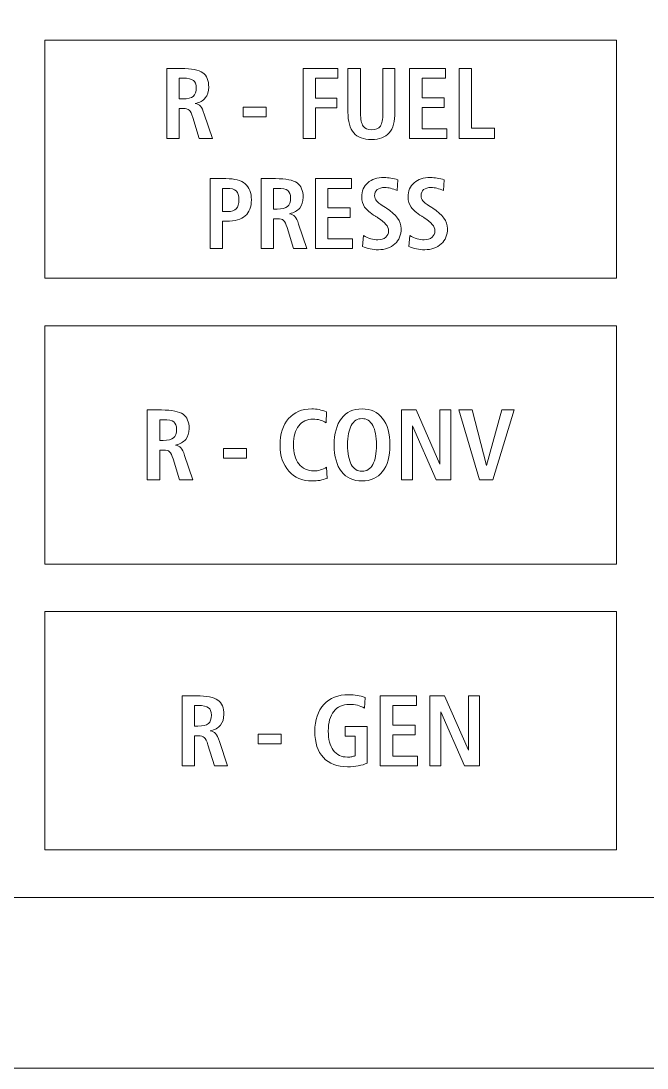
# Model space of a CAD drawing. Header units: millimetres. Extents: x -170 to 781, y -239 to -77.
# Drawn here: x 553.67 to 579.95, y -239.32 to -195.35 of the extents above; entities that cross this region are included whole.
import ezdxf

# ---------------------------------------------------------------- set-up
doc = ezdxf.new("R2010")
doc.units = ezdxf.units.MM
doc.header["$MEASUREMENT"] = 0
for name, color, linetype in [('Cut', 7, 'Continuous'), ('Engrave', 7, 'Continuous'), ('Mask', 7, 'Continuous')]:
    doc.layers.add(name, color=color, linetype=linetype)

msp = doc.modelspace()

# ---------------------------------------------------------------- linework, layer by layer
at = {"layer": 'Cut', "color": 250, "lineweight": 9}
msp.add_open_spline([(625.8935, -133.0419), (625.8935, -133.0419), (625.8935, -185.2646), (625.8935, -185.2646), (625.8935, -185.2646), (625.8935, -185.2654), (625.8935, -185.2661), (625.8935, -185.2669), (625.8935, -185.2669), (625.8935, -185.2669), (625.8935, -189.7544), (625.8935, -189.7544), (625.8935, -189.7544), (625.8935, -189.7544), (625.8935, -204.7521), (625.8935, -204.7521), (625.8935, -204.7521), (625.8935, -204.7529), (625.8935, -204.7536), (625.8935, -204.7544), (625.8935, -204.7544), (625.8935, -204.7544), (625.8935, -211.5419), (625.8935, -211.5419), (625.8935, -211.5419), (625.8935, -211.5419), (625.8935, -218.3294), (625.8935, -218.3294), (625.8935, -218.3294), (625.8933, -218.7274), (625.7349, -219.1091), (625.4532, -219.3904), (625.4532, -219.3904), (625.1716, -219.6717), (624.7916, -219.8296), (624.3935, -219.8294), (624.3935, -219.8294), (624.3935, -219.8294), (621.931, -219.8294), (621.931, -219.8294), (621.931, -219.8294), (619.7874, -219.8294), (617.8067, -220.973), (616.7349, -222.8294), (616.7349, -222.8294), (615.6631, -224.6858), (615.6631, -226.973), (616.7349, -228.8294), (616.7349, -228.8294), (617.8067, -230.6858), (619.7874, -231.8294), (621.931, -231.8294), (621.931, -231.8294), (621.931, -231.8294), (624.3935, -231.8294), (624.3935, -231.8294), (624.3935, -231.8294), (624.7916, -231.8296), (625.1733, -231.988), (625.4546, -232.2697), (625.4546, -232.2697), (625.7359, -232.5513), (625.8938, -232.9313), (625.8935, -233.3294), (625.8935, -233.3294), (625.8935, -233.3294), (625.8935, -237.8169), (625.8935, -237.8169), (625.8935, -237.8169), (625.8933, -238.2149), (625.7349, -238.5966), (625.4532, -238.8779), (625.4532, -238.8779), (625.1716, -239.1592), (624.7916, -239.3171), (624.3935, -239.3169), (624.3935, -239.3169), (624.3935, -239.3169), (482.9435, -239.3169), (482.9435, -239.3169), (482.9435, -239.3169), (482.5455, -239.3166), (482.1638, -239.1582), (481.8825, -238.8766), (481.8825, -238.8766), (481.6012, -238.5949), (481.4433, -238.2149), (481.4435, -237.8169), (481.4435, -237.8169), (481.4435, -237.8169), (481.4435, -233.3294), (481.4435, -233.3294), (481.4435, -233.3294), (481.4438, -232.9313), (481.6022, -232.5496), (481.8838, -232.2683), (481.8838, -232.2683), (482.1655, -231.987), (482.5455, -231.8291), (482.9435, -231.8294), (482.9435, -231.8294), (482.9435, -231.8294), (485.406, -231.8294), (485.406, -231.8294), (485.406, -231.8294), (487.5496, -231.8294), (489.5304, -230.6858), (490.6022, -228.8294), (490.6022, -228.8294), (491.674, -226.973), (491.674, -224.6858), (490.6022, -222.8294), (490.6022, -222.8294), (489.5304, -220.973), (487.5496, -219.8294), (485.406, -219.8294), (485.406, -219.8294), (485.406, -219.8294), (482.9435, -219.8294), (482.9435, -219.8294), (482.9435, -219.8294), (482.5455, -219.8291), (482.1638, -219.6707), (481.8825, -219.3891), (481.8825, -219.3891), (481.6012, -219.1074), (481.4433, -218.7274), (481.4435, -218.3294), (481.4435, -218.3294), (481.4435, -218.3294), (481.4435, -211.5419), (481.4435, -211.5419), (481.4435, -211.5419), (481.4435, -211.5419), (481.4435, -204.7544), (481.4435, -204.7544), (481.4435, -204.7544), (481.4435, -204.7544), (481.4435, -189.7559), (481.4435, -189.7559), (481.4435, -189.7559), (481.4435, -189.7554), (481.4435, -189.7549), (481.4435, -189.7544), (481.4435, -189.7544), (481.4435, -189.7544), (481.4435, -185.2669), (481.4435, -185.2669), (481.4435, -185.2669), (481.4435, -185.2669), (481.4435, -133.0434), (481.4435, -133.0434), (481.4435, -133.0434), (481.4435, -133.0429), (481.4435, -133.0424), (481.4435, -133.0419), (481.4435, -133.0419), (481.4435, -133.0419), (481.4435, -128.5544), (481.4435, -128.5544), (481.4435, -128.5544), (481.4435, -128.5544), (481.4435, -113.5559), (481.4435, -113.5559), (481.4435, -113.5559), (481.4435, -113.5554), (481.4435, -113.5549), (481.4435, -113.5544), (481.4435, -113.5544), (481.4435, -113.5544), (481.4435, -106.7669), (481.4435, -106.7669), (481.4435, -106.7669), (481.4435, -106.7669), (481.4435, -99.9794), (481.4435, -99.9794), (481.4435, -99.9794), (481.4438, -99.5813), (481.6022, -99.1996), (481.8838, -98.9183), (481.8838, -98.9183), (482.1655, -98.637), (482.5455, -98.4791), (482.9435, -98.4794), (482.9435, -98.4794), (482.9435, -98.4794), (485.406, -98.4794), (485.406, -98.4794), (485.406, -98.4794), (487.5496, -98.4794), (489.5304, -97.3358), (490.6022, -95.4794), (490.6022, -95.4794), (491.674, -93.623), (491.674, -91.3358), (490.6022, -89.4794), (490.6022, -89.4794), (489.5304, -87.623), (487.5496, -86.4794), (485.406, -86.4794), (485.406, -86.4794), (485.406, -86.4794), (482.9435, -86.4794), (482.9435, -86.4794), (482.9435, -86.4794), (482.5455, -86.4791), (482.1638, -86.3207), (481.8825, -86.0391), (481.8825, -86.0391), (481.6012, -85.7574), (481.4433, -85.3774), (481.4435, -84.9794), (481.4435, -84.9794), (481.4435, -84.9794), (481.4435, -80.4919), (481.4435, -80.4919), (481.4435, -80.4919), (481.4438, -80.0938), (481.6022, -79.7121), (481.8838, -79.4308), (481.8838, -79.4308), (482.1655, -79.1495), (482.5455, -78.9916), (482.9435, -78.9919), (482.9435, -78.9919), (482.9435, -78.9919), (624.3935, -78.9919), (624.3935, -78.9919), (624.3935, -78.9919), (624.7916, -78.9921), (625.1733, -79.1505), (625.4546, -79.4322), (625.4546, -79.4322), (625.7359, -79.7138), (625.8938, -80.0938), (625.8935, -80.4919), (625.8935, -80.4919), (625.8935, -80.4919), (625.8935, -84.9794), (625.8935, -84.9794), (625.8935, -84.9794), (625.8933, -85.3774), (625.7349, -85.7591), (625.4532, -86.0404), (625.4532, -86.0404), (625.1716, -86.3217), (624.7916, -86.4796), (624.3935, -86.4794), (624.3935, -86.4794), (624.3935, -86.4794), (621.931, -86.4794), (621.931, -86.4794), (621.931, -86.4794), (619.7874, -86.4794), (617.8067, -87.623), (616.7349, -89.4794), (616.7349, -89.4794), (615.6631, -91.3358), (615.6631, -93.623), (616.7349, -95.4794), (616.7349, -95.4794), (617.8067, -97.3358), (619.7874, -98.4794), (621.931, -98.4794), (621.931, -98.4794), (621.931, -98.4794), (624.3935, -98.4794), (624.3935, -98.4794), (624.3935, -98.4794), (624.7916, -98.4796), (625.1733, -98.638), (625.4546, -98.9197), (625.4546, -98.9197), (625.7359, -99.2013), (625.8938, -99.5813), (625.8935, -99.9794), (625.8935, -99.9794), (625.8935, -99.9794), (625.8935, -106.7669), (625.8935, -106.7669), (625.8935, -106.7669), (625.8935, -106.7669), (625.8935, -113.5544), (625.8935, -113.5544), (625.8935, -113.5544), (625.8935, -113.5544), (625.8935, -128.5521), (625.8935, -128.5521), (625.8935, -128.5521), (625.8935, -128.5529), (625.8935, -128.5536), (625.8935, -128.5544), (625.8935, -128.5544), (625.8935, -128.5544), (625.8935, -133.0419), (625.8935, -133.0419)], degree=3, knots=[0, 0, 0, 0, 0.0133333, 0.0133333, 0.0133333, 0.0133333, 0.0266667, 0.0266667, 0.0266667, 0.0266667, 0.04, 0.04, 0.04, 0.04, 0.0533333, 0.0533333, 0.0533333, 0.0533333, 0.0666667, 0.0666667, 0.0666667, 0.0666667, 0.08, 0.08, 0.08, 0.08, 0.0933333, 0.0933333, 0.0933333, 0.0933333, 0.1066667, 0.1066667, 0.1066667, 0.1066667, 0.12, 0.12, 0.12, 0.12, 0.1333333, 0.1333333, 0.1333333, 0.1333333, 0.1466667, 0.1466667, 0.1466667, 0.1466667, 0.16, 0.16, 0.16, 0.16, 0.1733333, 0.1733333, 0.1733333, 0.1733333, 0.1866667, 0.1866667, 0.1866667, 0.1866667, 0.2, 0.2, 0.2, 0.2, 0.2133333, 0.2133333, 0.2133333, 0.2133333, 0.2266667, 0.2266667, 0.2266667, 0.2266667, 0.24, 0.24, 0.24, 0.24, 0.2533333, 0.2533333, 0.2533333, 0.2533333, 0.2666667, 0.2666667, 0.2666667, 0.2666667, 0.28, 0.28, 0.28, 0.28, 0.2933333, 0.2933333, 0.2933333, 0.2933333, 0.3066667, 0.3066667, 0.3066667, 0.3066667, 0.32, 0.32, 0.32, 0.32, 0.3333333, 0.3333333, 0.3333333, 0.3333333, 0.3466667, 0.3466667, 0.3466667, 0.3466667, 0.36, 0.36, 0.36, 0.36, 0.3733333, 0.3733333, 0.3733333, 0.3733333, 0.3866667, 0.3866667, 0.3866667, 0.3866667, 0.4, 0.4, 0.4, 0.4, 0.4133333, 0.4133333, 0.4133333, 0.4133333, 0.4266667, 0.4266667, 0.4266667, 0.4266667, 0.44, 0.44, 0.44, 0.44, 0.4533333, 0.4533333, 0.4533333, 0.4533333, 0.4666667, 0.4666667, 0.4666667, 0.4666667, 0.48, 0.48, 0.48, 0.48, 0.4933333, 0.4933333, 0.4933333, 0.4933333, 0.5066667, 0.5066667, 0.5066667, 0.5066667, 0.52, 0.52, 0.52, 0.52, 0.5333333, 0.5333333, 0.5333333, 0.5333333, 0.5466667, 0.5466667, 0.5466667, 0.5466667, 0.56, 0.56, 0.56, 0.56, 0.5733333, 0.5733333, 0.5733333, 0.5733333, 0.5866667, 0.5866667, 0.5866667, 0.5866667, 0.6, 0.6, 0.6, 0.6, 0.6133333, 0.6133333, 0.6133333, 0.6133333, 0.6266667, 0.6266667, 0.6266667, 0.6266667, 0.64, 0.64, 0.64, 0.64, 0.6533333, 0.6533333, 0.6533333, 0.6533333, 0.6666667, 0.6666667, 0.6666667, 0.6666667, 0.68, 0.68, 0.68, 0.68, 0.6933333, 0.6933333, 0.6933333, 0.6933333, 0.7066667, 0.7066667, 0.7066667, 0.7066667, 0.72, 0.72, 0.72, 0.72, 0.7333333, 0.7333333, 0.7333333, 0.7333333, 0.7466667, 0.7466667, 0.7466667, 0.7466667, 0.76, 0.76, 0.76, 0.76, 0.7733333, 0.7733333, 0.7733333, 0.7733333, 0.7866667, 0.7866667, 0.7866667, 0.7866667, 0.8, 0.8, 0.8, 0.8, 0.8133333, 0.8133333, 0.8133333, 0.8133333, 0.8266667, 0.8266667, 0.8266667, 0.8266667, 0.84, 0.84, 0.84, 0.84, 0.8533333, 0.8533333, 0.8533333, 0.8533333, 0.8666667, 0.8666667, 0.8666667, 0.8666667, 0.88, 0.88, 0.88, 0.88, 0.8933333, 0.8933333, 0.8933333, 0.8933333, 0.9066667, 0.9066667, 0.9066667, 0.9066667, 0.92, 0.92, 0.92, 0.92, 0.9333333, 0.9333333, 0.9333333, 0.9333333, 0.9466667, 0.9466667, 0.9466667, 0.9466667, 0.96, 0.96, 0.96, 0.96, 0.9733333, 0.9733333, 0.9733333, 0.9733333, 1, 1, 1, 1], dxfattribs=at)
at = {"layer": 'Engrave', "color": 2, "lineweight": 9}
msp.add_lwpolyline([(500.6685, -232.1544), (606.6685, -232.1544), (606.6685, -86.1544), (500.6685, -86.1544), (500.6685, -232.1544)], close=True, dxfattribs=at)
at = {"layer": 'Engrave', "color": 240, "lineweight": 9}
for points, knots in [([(559.7928, -197.3498), (559.7928, -197.3498), (560.3939, -197.3498), (560.3939, -197.3498), (560.3939, -197.3498), (560.8278, -197.3498), (561.1291, -197.4098), (561.297, -197.5297), (561.297, -197.5297), (561.4656, -197.6496), (561.5496, -197.8507), (561.5496, -198.1337), (561.5496, -198.1337), (561.5496, -198.3171), (561.5016, -198.4674), (561.4057, -198.5845), (561.4057, -198.5845), (561.3097, -198.7016), (561.1679, -198.7806), (560.9816, -198.8223), (560.9816, -198.8223), (561.074, -198.8385), (561.1474, -198.8759), (561.201, -198.9345), (561.201, -198.9345), (561.2554, -198.993), (561.309, -199.1038), (561.3626, -199.2661), (561.3626, -199.2661), (561.3626, -199.2661), (561.7069, -200.2877), (561.7069, -200.2877), (561.7069, -200.2877), (561.7069, -200.2877), (561.1509, -200.2877), (561.1509, -200.2877), (561.1509, -200.2877), (561.1509, -200.2877), (560.88, -199.4065), (560.88, -199.4065), (560.88, -199.4065), (560.832, -199.2498), (560.7812, -199.1475), (560.7269, -199.101), (560.7269, -199.101), (560.6726, -199.0537), (560.5886, -199.0304), (560.4743, -199.0304), (560.4743, -199.0304), (560.4743, -199.0304), (560.3135, -199.0304), (560.3135, -199.0304), (560.3135, -199.0304), (560.3135, -199.0304), (560.3135, -200.2877), (560.3135, -200.2877), (560.3135, -200.2877), (560.3135, -200.2877), (559.7928, -200.2877), (559.7928, -200.2877), (559.7928, -200.2877), (559.7928, -200.2877), (559.7928, -197.3498), (559.7928, -197.3498)], [0, 0, 0, 0, 0.0588235, 0.0588235, 0.0588235, 0.0588235, 0.1176471, 0.1176471, 0.1176471, 0.1176471, 0.1764706, 0.1764706, 0.1764706, 0.1764706, 0.2352941, 0.2352941, 0.2352941, 0.2352941, 0.2941176, 0.2941176, 0.2941176, 0.2941176, 0.3529412, 0.3529412, 0.3529412, 0.3529412, 0.4117647, 0.4117647, 0.4117647, 0.4117647, 0.4705882, 0.4705882, 0.4705882, 0.4705882, 0.5294118, 0.5294118, 0.5294118, 0.5294118, 0.5882353, 0.5882353, 0.5882353, 0.5882353, 0.6470588, 0.6470588, 0.6470588, 0.6470588, 0.7058824, 0.7058824, 0.7058824, 0.7058824, 0.7647059, 0.7647059, 0.7647059, 0.7647059, 0.8235294, 0.8235294, 0.8235294, 0.8235294, 0.8823529, 0.8823529, 0.8823529, 0.8823529, 1, 1, 1, 1]), ([(565.5078, -197.3498), (565.5078, -197.3498), (566.9633, -197.3498), (566.9633, -197.3498), (566.9633, -197.3498), (566.9633, -197.3498), (566.9633, -197.7562), (566.9633, -197.7562), (566.9633, -197.7562), (566.9633, -197.7562), (566.0369, -197.7562), (566.0369, -197.7562), (566.0369, -197.7562), (566.0369, -197.7562), (566.0369, -198.5986), (566.0369, -198.5986), (566.0369, -198.5986), (566.0369, -198.5986), (566.9259, -198.5986), (566.9259, -198.5986), (566.9259, -198.5986), (566.9259, -198.5986), (566.9259, -199.005), (566.9259, -199.005), (566.9259, -199.005), (566.9259, -199.005), (566.0369, -199.005), (566.0369, -199.005), (566.0369, -199.005), (566.0369, -199.005), (566.0369, -200.2877), (566.0369, -200.2877), (566.0369, -200.2877), (566.0369, -200.2877), (565.5078, -200.2877), (565.5078, -200.2877), (565.5078, -200.2877), (565.5078, -200.2877), (565.5078, -197.3498), (565.5078, -197.3498)], [0, 0, 0, 0, 0.0909091, 0.0909091, 0.0909091, 0.0909091, 0.1818182, 0.1818182, 0.1818182, 0.1818182, 0.2727273, 0.2727273, 0.2727273, 0.2727273, 0.3636364, 0.3636364, 0.3636364, 0.3636364, 0.4545455, 0.4545455, 0.4545455, 0.4545455, 0.5454545, 0.5454545, 0.5454545, 0.5454545, 0.6363636, 0.6363636, 0.6363636, 0.6363636, 0.7272727, 0.7272727, 0.7272727, 0.7272727, 0.8181818, 0.8181818, 0.8181818, 0.8181818, 1, 1, 1, 1]), ([(567.3923, -197.3498), (567.3923, -197.3498), (567.9215, -197.3498), (567.9215, -197.3498), (567.9215, -197.3498), (567.9215, -197.3498), (567.9215, -199.2371), (567.9215, -199.2371), (567.9215, -199.2371), (567.9215, -199.4869), (567.9582, -199.6633), (568.0309, -199.7677), (568.0309, -199.7677), (568.1042, -199.8714), (568.2242, -199.9236), (568.3928, -199.9236), (568.3928, -199.9236), (568.5607, -199.9236), (568.6807, -199.8721), (568.7526, -199.7684), (568.7526, -199.7684), (568.8253, -199.6654), (568.8613, -199.4883), (568.8613, -199.2371), (568.8613, -199.2371), (568.8613, -199.2371), (568.8613, -197.3498), (568.8613, -197.3498), (568.8613, -197.3498), (568.8613, -197.3498), (569.365, -197.3498), (569.365, -197.3498), (569.365, -197.3498), (569.365, -197.3498), (569.365, -199.1772), (569.365, -199.1772), (569.365, -199.1772), (569.365, -199.5716), (569.2846, -199.863), (569.123, -200.0499), (569.123, -200.0499), (568.9622, -200.2369), (568.7145, -200.33), (568.3801, -200.33), (568.3801, -200.33), (568.0436, -200.33), (567.7952, -200.2369), (567.6343, -200.0499), (567.6343, -200.0499), (567.4728, -199.863), (567.3923, -199.5716), (567.3923, -199.1772), (567.3923, -199.1772), (567.3923, -199.1772), (567.3923, -197.3498), (567.3923, -197.3498)], [0, 0, 0, 0, 0.0666667, 0.0666667, 0.0666667, 0.0666667, 0.1333333, 0.1333333, 0.1333333, 0.1333333, 0.2, 0.2, 0.2, 0.2, 0.2666667, 0.2666667, 0.2666667, 0.2666667, 0.3333333, 0.3333333, 0.3333333, 0.3333333, 0.4, 0.4, 0.4, 0.4, 0.4666667, 0.4666667, 0.4666667, 0.4666667, 0.5333333, 0.5333333, 0.5333333, 0.5333333, 0.6, 0.6, 0.6, 0.6, 0.6666667, 0.6666667, 0.6666667, 0.6666667, 0.7333333, 0.7333333, 0.7333333, 0.7333333, 0.8, 0.8, 0.8, 0.8, 0.8666667, 0.8666667, 0.8666667, 0.8666667, 1, 1, 1, 1]), ([(569.9747, -197.3498), (569.9747, -197.3498), (571.4902, -197.3498), (571.4902, -197.3498), (571.4902, -197.3498), (571.4902, -197.3498), (571.4902, -197.7562), (571.4902, -197.7562), (571.4902, -197.7562), (571.4902, -197.7562), (570.5038, -197.7562), (570.5038, -197.7562), (570.5038, -197.7562), (570.5038, -197.7562), (570.5038, -198.5774), (570.5038, -198.5774), (570.5038, -198.5774), (570.5038, -198.5774), (571.4352, -198.5774), (571.4352, -198.5774), (571.4352, -198.5774), (571.4352, -198.5774), (571.4352, -198.9838), (571.4352, -198.9838), (571.4352, -198.9838), (571.4352, -198.9838), (570.5038, -198.9838), (570.5038, -198.9838), (570.5038, -198.9838), (570.5038, -198.9838), (570.5038, -199.8813), (570.5038, -199.8813), (570.5038, -199.8813), (570.5038, -199.8813), (571.5368, -199.8813), (571.5368, -199.8813), (571.5368, -199.8813), (571.5368, -199.8813), (571.5368, -200.2877), (571.5368, -200.2877), (571.5368, -200.2877), (571.5368, -200.2877), (569.9747, -200.2877), (569.9747, -200.2877), (569.9747, -200.2877), (569.9747, -200.2877), (569.9747, -197.3498), (569.9747, -197.3498)], [0, 0, 0, 0, 0.0769231, 0.0769231, 0.0769231, 0.0769231, 0.1538462, 0.1538462, 0.1538462, 0.1538462, 0.2307692, 0.2307692, 0.2307692, 0.2307692, 0.3076923, 0.3076923, 0.3076923, 0.3076923, 0.3846154, 0.3846154, 0.3846154, 0.3846154, 0.4615385, 0.4615385, 0.4615385, 0.4615385, 0.5384615, 0.5384615, 0.5384615, 0.5384615, 0.6153846, 0.6153846, 0.6153846, 0.6153846, 0.6923077, 0.6923077, 0.6923077, 0.6923077, 0.7692308, 0.7692308, 0.7692308, 0.7692308, 0.8461538, 0.8461538, 0.8461538, 0.8461538, 1, 1, 1, 1]), ([(572.054, -197.3498), (572.054, -197.3498), (572.5831, -197.3498), (572.5831, -197.3498), (572.5831, -197.3498), (572.5831, -197.3498), (572.5831, -199.8559), (572.5831, -199.8559), (572.5831, -199.8559), (572.5831, -199.8559), (573.5441, -199.8559), (573.5441, -199.8559), (573.5441, -199.8559), (573.5441, -199.8559), (573.5441, -200.2877), (573.5441, -200.2877), (573.5441, -200.2877), (573.5441, -200.2877), (572.054, -200.2877), (572.054, -200.2877), (572.054, -200.2877), (572.054, -200.2877), (572.054, -197.3498), (572.054, -197.3498)], [0, 0, 0, 0, 0.1428571, 0.1428571, 0.1428571, 0.1428571, 0.2857143, 0.2857143, 0.2857143, 0.2857143, 0.4285714, 0.4285714, 0.4285714, 0.4285714, 0.5714286, 0.5714286, 0.5714286, 0.5714286, 0.7142857, 0.7142857, 0.7142857, 0.7142857, 1, 1, 1, 1]), ([(560.3135, -197.7562), (560.3135, -197.7562), (560.3135, -198.624), (560.3135, -198.624), (560.3135, -198.624), (560.3135, -198.624), (560.4616, -198.624), (560.4616, -198.624), (560.4616, -198.624), (560.6705, -198.624), (560.8165, -198.5887), (560.8998, -198.5189), (560.8998, -198.5189), (560.983, -198.4483), (561.0247, -198.3284), (561.0247, -198.1591), (561.0247, -198.1591), (561.0247, -198.013), (560.9844, -197.9093), (560.904, -197.8479), (560.904, -197.8479), (560.8236, -197.7865), (560.6803, -197.7562), (560.4743, -197.7562), (560.4743, -197.7562), (560.4743, -197.7562), (560.3135, -197.7562), (560.3135, -197.7562)], [0, 0, 0, 0, 0.125, 0.125, 0.125, 0.125, 0.25, 0.25, 0.25, 0.25, 0.375, 0.375, 0.375, 0.375, 0.5, 0.5, 0.5, 0.5, 0.625, 0.625, 0.625, 0.625, 0.75, 0.75, 0.75, 0.75, 1, 1, 1, 1]), ([(562.989, -198.9669), (562.989, -198.9669), (563.9542, -198.9669), (563.9542, -198.9669), (563.9542, -198.9669), (563.9542, -198.9669), (563.9542, -199.3733), (563.9542, -199.3733), (563.9542, -199.3733), (563.9542, -199.3733), (562.989, -199.3733), (562.989, -199.3733), (562.989, -199.3733), (562.989, -199.3733), (562.989, -198.9669), (562.989, -198.9669)], [0, 0, 0, 0, 0.2, 0.2, 0.2, 0.2, 0.4, 0.4, 0.4, 0.4, 0.6, 0.6, 0.6, 0.6, 1, 1, 1, 1]), ([(561.6044, -201.9745), (561.6044, -201.9745), (562.2725, -201.9745), (562.2725, -201.9745), (562.2725, -201.9745), (562.6394, -201.9745), (562.9089, -202.0465), (563.0811, -202.1904), (563.0811, -202.1904), (563.2539, -202.3343), (563.34, -202.5587), (563.34, -202.8635), (563.34, -202.8635), (563.34, -203.1683), (563.2546, -203.3941), (563.0832, -203.5408), (563.0832, -203.5408), (562.9125, -203.6876), (562.6493, -203.7609), (562.293, -203.7609), (562.293, -203.7609), (562.293, -203.7609), (562.1335, -203.7609), (562.1335, -203.7609), (562.1335, -203.7609), (562.1335, -203.7609), (562.1335, -204.9124), (562.1335, -204.9124), (562.1335, -204.9124), (562.1335, -204.9124), (561.6044, -204.9124), (561.6044, -204.9124), (561.6044, -204.9124), (561.6044, -204.9124), (561.6044, -201.9745), (561.6044, -201.9745)], [0, 0, 0, 0, 0.1, 0.1, 0.1, 0.1, 0.2, 0.2, 0.2, 0.2, 0.3, 0.3, 0.3, 0.3, 0.4, 0.4, 0.4, 0.4, 0.5, 0.5, 0.5, 0.5, 0.6, 0.6, 0.6, 0.6, 0.7, 0.7, 0.7, 0.7, 0.8, 0.8, 0.8, 0.8, 1, 1, 1, 1]), ([(563.7542, -201.9745), (563.7542, -201.9745), (564.3553, -201.9745), (564.3553, -201.9745), (564.3553, -201.9745), (564.7892, -201.9745), (565.0905, -202.0345), (565.2584, -202.1544), (565.2584, -202.1544), (565.427, -202.2743), (565.511, -202.4754), (565.511, -202.7584), (565.511, -202.7584), (565.511, -202.9418), (565.463, -203.0921), (565.3671, -203.2092), (565.3671, -203.2092), (565.2711, -203.3263), (565.1293, -203.4053), (564.943, -203.447), (564.943, -203.447), (565.0354, -203.4632), (565.1088, -203.5006), (565.1624, -203.5592), (565.1624, -203.5592), (565.2168, -203.6177), (565.2704, -203.7285), (565.324, -203.8908), (565.324, -203.8908), (565.324, -203.8908), (565.6683, -204.9124), (565.6683, -204.9124), (565.6683, -204.9124), (565.6683, -204.9124), (565.1123, -204.9124), (565.1123, -204.9124), (565.1123, -204.9124), (565.1123, -204.9124), (564.8414, -204.0312), (564.8414, -204.0312), (564.8414, -204.0312), (564.7934, -203.8745), (564.7426, -203.7722), (564.6883, -203.7257), (564.6883, -203.7257), (564.634, -203.6784), (564.55, -203.6551), (564.4357, -203.6551), (564.4357, -203.6551), (564.4357, -203.6551), (564.2749, -203.6551), (564.2749, -203.6551), (564.2749, -203.6551), (564.2749, -203.6551), (564.2749, -204.9124), (564.2749, -204.9124), (564.2749, -204.9124), (564.2749, -204.9124), (563.7542, -204.9124), (563.7542, -204.9124), (563.7542, -204.9124), (563.7542, -204.9124), (563.7542, -201.9745), (563.7542, -201.9745)], [0, 0, 0, 0, 0.0588235, 0.0588235, 0.0588235, 0.0588235, 0.1176471, 0.1176471, 0.1176471, 0.1176471, 0.1764706, 0.1764706, 0.1764706, 0.1764706, 0.2352941, 0.2352941, 0.2352941, 0.2352941, 0.2941176, 0.2941176, 0.2941176, 0.2941176, 0.3529412, 0.3529412, 0.3529412, 0.3529412, 0.4117647, 0.4117647, 0.4117647, 0.4117647, 0.4705882, 0.4705882, 0.4705882, 0.4705882, 0.5294118, 0.5294118, 0.5294118, 0.5294118, 0.5882353, 0.5882353, 0.5882353, 0.5882353, 0.6470588, 0.6470588, 0.6470588, 0.6470588, 0.7058824, 0.7058824, 0.7058824, 0.7058824, 0.7647059, 0.7647059, 0.7647059, 0.7647059, 0.8235294, 0.8235294, 0.8235294, 0.8235294, 0.8823529, 0.8823529, 0.8823529, 0.8823529, 1, 1, 1, 1]), ([(566.024, -201.9745), (566.024, -201.9745), (567.5395, -201.9745), (567.5395, -201.9745), (567.5395, -201.9745), (567.5395, -201.9745), (567.5395, -202.3809), (567.5395, -202.3809), (567.5395, -202.3809), (567.5395, -202.3809), (566.5531, -202.3809), (566.5531, -202.3809), (566.5531, -202.3809), (566.5531, -202.3809), (566.5531, -203.2021), (566.5531, -203.2021), (566.5531, -203.2021), (566.5531, -203.2021), (567.4845, -203.2021), (567.4845, -203.2021), (567.4845, -203.2021), (567.4845, -203.2021), (567.4845, -203.6085), (567.4845, -203.6085), (567.4845, -203.6085), (567.4845, -203.6085), (566.5531, -203.6085), (566.5531, -203.6085), (566.5531, -203.6085), (566.5531, -203.6085), (566.5531, -204.506), (566.5531, -204.506), (566.5531, -204.506), (566.5531, -204.506), (567.5861, -204.506), (567.5861, -204.506), (567.5861, -204.506), (567.5861, -204.506), (567.5861, -204.9124), (567.5861, -204.9124), (567.5861, -204.9124), (567.5861, -204.9124), (566.024, -204.9124), (566.024, -204.9124), (566.024, -204.9124), (566.024, -204.9124), (566.024, -201.9745), (566.024, -201.9745)], [0, 0, 0, 0, 0.0769231, 0.0769231, 0.0769231, 0.0769231, 0.1538462, 0.1538462, 0.1538462, 0.1538462, 0.2307692, 0.2307692, 0.2307692, 0.2307692, 0.3076923, 0.3076923, 0.3076923, 0.3076923, 0.3846154, 0.3846154, 0.3846154, 0.3846154, 0.4615385, 0.4615385, 0.4615385, 0.4615385, 0.5384615, 0.5384615, 0.5384615, 0.5384615, 0.6153846, 0.6153846, 0.6153846, 0.6153846, 0.6923077, 0.6923077, 0.6923077, 0.6923077, 0.7692308, 0.7692308, 0.7692308, 0.7692308, 0.8461538, 0.8461538, 0.8461538, 0.8461538, 1, 1, 1, 1]), ([(569.4826, -202.0211), (569.4826, -202.0211), (569.4579, -202.4691), (569.4579, -202.4691), (569.4579, -202.4691), (569.3613, -202.4289), (569.2702, -202.3985), (569.1849, -202.3781), (569.1849, -202.3781), (569.0995, -202.3576), (569.0198, -202.347), (568.9457, -202.347), (568.9457, -202.347), (568.8067, -202.347), (568.6995, -202.3767), (568.6254, -202.4359), (568.6254, -202.4359), (568.5513, -202.4952), (568.5139, -202.5799), (568.5139, -202.6899), (568.5139, -202.6899), (568.5139, -202.7711), (568.5414, -202.8451), (568.5957, -202.9115), (568.5957, -202.9115), (568.6501, -202.9771), (568.7728, -203.0702), (568.964, -203.1902), (568.964, -203.1902), (568.964, -203.1902), (569.0071, -203.217), (569.0071, -203.217), (569.0071, -203.217), (569.4205, -203.4801), (569.6273, -203.7652), (569.6273, -204.0728), (569.6273, -204.0728), (569.6273, -204.3367), (569.5391, -204.5512), (569.3627, -204.7141), (569.3627, -204.7141), (569.1863, -204.8771), (568.9556, -204.959), (568.6705, -204.959), (568.6705, -204.959), (568.5534, -204.959), (568.437, -204.9463), (568.322, -204.9216), (568.322, -204.9216), (568.207, -204.8969), (568.1019, -204.8623), (568.0052, -204.8186), (568.0052, -204.8186), (568.0052, -204.8186), (568.0447, -204.3663), (568.0447, -204.3663), (568.0447, -204.3663), (568.1477, -204.4242), (568.2493, -204.4672), (568.3495, -204.4961), (568.3495, -204.4961), (568.449, -204.5251), (568.5478, -204.5399), (568.6458, -204.5399), (568.6458, -204.5399), (568.7848, -204.5399), (568.8949, -204.506), (568.976, -204.4376), (568.976, -204.4376), (569.0572, -204.3691), (569.0981, -204.2781), (569.0981, -204.1638), (569.0981, -204.1638), (569.0981, -203.9846), (568.9478, -203.8019), (568.6479, -203.6163), (568.6479, -203.6163), (568.6042, -203.5888), (568.571, -203.5676), (568.5492, -203.5542), (568.5492, -203.5542), (568.3269, -203.4138), (568.1752, -203.284), (568.0941, -203.1648), (568.0941, -203.1648), (568.013, -203.0455), (567.972, -202.9037), (567.972, -202.74), (567.972, -202.74), (567.972, -202.4917), (568.056, -202.2948), (568.2239, -202.1481), (568.2239, -202.1481), (568.3918, -202.0013), (568.6204, -201.9279), (568.9083, -201.9279), (568.9083, -201.9279), (569.0028, -201.9279), (569.0995, -201.9357), (569.1962, -201.9519), (569.1962, -201.9519), (569.2935, -201.9674), (569.3888, -201.9907), (569.4826, -202.0211)], [0, 0, 0, 0, 0.037037, 0.037037, 0.037037, 0.037037, 0.0740741, 0.0740741, 0.0740741, 0.0740741, 0.1111111, 0.1111111, 0.1111111, 0.1111111, 0.1481481, 0.1481481, 0.1481481, 0.1481481, 0.1851852, 0.1851852, 0.1851852, 0.1851852, 0.2222222, 0.2222222, 0.2222222, 0.2222222, 0.2592593, 0.2592593, 0.2592593, 0.2592593, 0.2962963, 0.2962963, 0.2962963, 0.2962963, 0.3333333, 0.3333333, 0.3333333, 0.3333333, 0.3703704, 0.3703704, 0.3703704, 0.3703704, 0.4074074, 0.4074074, 0.4074074, 0.4074074, 0.4444444, 0.4444444, 0.4444444, 0.4444444, 0.4814815, 0.4814815, 0.4814815, 0.4814815, 0.5185185, 0.5185185, 0.5185185, 0.5185185, 0.5555556, 0.5555556, 0.5555556, 0.5555556, 0.5925926, 0.5925926, 0.5925926, 0.5925926, 0.6296296, 0.6296296, 0.6296296, 0.6296296, 0.6666667, 0.6666667, 0.6666667, 0.6666667, 0.7037037, 0.7037037, 0.7037037, 0.7037037, 0.7407407, 0.7407407, 0.7407407, 0.7407407, 0.7777778, 0.7777778, 0.7777778, 0.7777778, 0.8148148, 0.8148148, 0.8148148, 0.8148148, 0.8518519, 0.8518519, 0.8518519, 0.8518519, 0.8888889, 0.8888889, 0.8888889, 0.8888889, 0.9259259, 0.9259259, 0.9259259, 0.9259259, 1, 1, 1, 1]), ([(571.4278, -202.0211), (571.4278, -202.0211), (571.4031, -202.4691), (571.4031, -202.4691), (571.4031, -202.4691), (571.3065, -202.4289), (571.2154, -202.3985), (571.1301, -202.3781), (571.1301, -202.3781), (571.0447, -202.3576), (570.965, -202.347), (570.8909, -202.347), (570.8909, -202.347), (570.7519, -202.347), (570.6447, -202.3767), (570.5706, -202.4359), (570.5706, -202.4359), (570.4965, -202.4952), (570.4591, -202.5799), (570.4591, -202.6899), (570.4591, -202.6899), (570.4591, -202.7711), (570.4866, -202.8451), (570.5409, -202.9115), (570.5409, -202.9115), (570.5953, -202.9771), (570.718, -203.0702), (570.9092, -203.1902), (570.9092, -203.1902), (570.9092, -203.1902), (570.9523, -203.217), (570.9523, -203.217), (570.9523, -203.217), (571.3657, -203.4801), (571.5725, -203.7652), (571.5725, -204.0728), (571.5725, -204.0728), (571.5725, -204.3367), (571.4843, -204.5512), (571.3079, -204.7141), (571.3079, -204.7141), (571.1315, -204.8771), (570.9008, -204.959), (570.6157, -204.959), (570.6157, -204.959), (570.4986, -204.959), (570.3822, -204.9463), (570.2672, -204.9216), (570.2672, -204.9216), (570.1522, -204.8969), (570.0471, -204.8623), (569.9504, -204.8186), (569.9504, -204.8186), (569.9504, -204.8186), (569.9899, -204.3663), (569.9899, -204.3663), (569.9899, -204.3663), (570.0929, -204.4242), (570.1945, -204.4672), (570.2947, -204.4961), (570.2947, -204.4961), (570.3942, -204.5251), (570.493, -204.5399), (570.591, -204.5399), (570.591, -204.5399), (570.73, -204.5399), (570.8401, -204.506), (570.9212, -204.4376), (570.9212, -204.4376), (571.0024, -204.3691), (571.0433, -204.2781), (571.0433, -204.1638), (571.0433, -204.1638), (571.0433, -203.9846), (570.893, -203.8019), (570.5931, -203.6163), (570.5931, -203.6163), (570.5494, -203.5888), (570.5162, -203.5676), (570.4944, -203.5542), (570.4944, -203.5542), (570.2721, -203.4138), (570.1204, -203.284), (570.0393, -203.1648), (570.0393, -203.1648), (569.9582, -203.0455), (569.9172, -202.9037), (569.9172, -202.74), (569.9172, -202.74), (569.9172, -202.4917), (570.0012, -202.2948), (570.1691, -202.1481), (570.1691, -202.1481), (570.337, -202.0013), (570.5656, -201.9279), (570.8535, -201.9279), (570.8535, -201.9279), (570.948, -201.9279), (571.0447, -201.9357), (571.1414, -201.9519), (571.1414, -201.9519), (571.2387, -201.9674), (571.334, -201.9907), (571.4278, -202.0211)], [0, 0, 0, 0, 0.037037, 0.037037, 0.037037, 0.037037, 0.0740741, 0.0740741, 0.0740741, 0.0740741, 0.1111111, 0.1111111, 0.1111111, 0.1111111, 0.1481481, 0.1481481, 0.1481481, 0.1481481, 0.1851852, 0.1851852, 0.1851852, 0.1851852, 0.2222222, 0.2222222, 0.2222222, 0.2222222, 0.2592593, 0.2592593, 0.2592593, 0.2592593, 0.2962963, 0.2962963, 0.2962963, 0.2962963, 0.3333333, 0.3333333, 0.3333333, 0.3333333, 0.3703704, 0.3703704, 0.3703704, 0.3703704, 0.4074074, 0.4074074, 0.4074074, 0.4074074, 0.4444444, 0.4444444, 0.4444444, 0.4444444, 0.4814815, 0.4814815, 0.4814815, 0.4814815, 0.5185185, 0.5185185, 0.5185185, 0.5185185, 0.5555556, 0.5555556, 0.5555556, 0.5555556, 0.5925926, 0.5925926, 0.5925926, 0.5925926, 0.6296296, 0.6296296, 0.6296296, 0.6296296, 0.6666667, 0.6666667, 0.6666667, 0.6666667, 0.7037037, 0.7037037, 0.7037037, 0.7037037, 0.7407407, 0.7407407, 0.7407407, 0.7407407, 0.7777778, 0.7777778, 0.7777778, 0.7777778, 0.8148148, 0.8148148, 0.8148148, 0.8148148, 0.8518519, 0.8518519, 0.8518519, 0.8518519, 0.8888889, 0.8888889, 0.8888889, 0.8888889, 0.9259259, 0.9259259, 0.9259259, 0.9259259, 1, 1, 1, 1]), ([(562.1335, -202.3809), (562.1335, -202.3809), (562.1335, -203.3545), (562.1335, -203.3545), (562.1335, -203.3545), (562.1335, -203.3545), (562.3367, -203.3545), (562.3367, -203.3545), (562.3367, -203.3545), (562.5089, -203.3545), (562.6324, -203.3164), (562.705, -203.2395), (562.705, -203.2395), (562.7784, -203.1633), (562.8151, -203.0356), (562.8151, -202.8564), (562.8151, -202.8564), (562.8151, -202.6843), (562.777, -202.5615), (562.7015, -202.4895), (562.7015, -202.4895), (562.6253, -202.4169), (562.4919, -202.3809), (562.3014, -202.3809), (562.3014, -202.3809), (562.3014, -202.3809), (562.1335, -202.3809), (562.1335, -202.3809)], [0, 0, 0, 0, 0.125, 0.125, 0.125, 0.125, 0.25, 0.25, 0.25, 0.25, 0.375, 0.375, 0.375, 0.375, 0.5, 0.5, 0.5, 0.5, 0.625, 0.625, 0.625, 0.625, 0.75, 0.75, 0.75, 0.75, 1, 1, 1, 1]), ([(564.2749, -202.3809), (564.2749, -202.3809), (564.2749, -203.2487), (564.2749, -203.2487), (564.2749, -203.2487), (564.2749, -203.2487), (564.423, -203.2487), (564.423, -203.2487), (564.423, -203.2487), (564.6319, -203.2487), (564.7779, -203.2134), (564.8612, -203.1436), (564.8612, -203.1436), (564.9444, -203.073), (564.9861, -202.9531), (564.9861, -202.7838), (564.9861, -202.7838), (564.9861, -202.6377), (564.9458, -202.534), (564.8654, -202.4726), (564.8654, -202.4726), (564.785, -202.4112), (564.6417, -202.3809), (564.4357, -202.3809), (564.4357, -202.3809), (564.4357, -202.3809), (564.2749, -202.3809), (564.2749, -202.3809)], [0, 0, 0, 0, 0.125, 0.125, 0.125, 0.125, 0.25, 0.25, 0.25, 0.25, 0.375, 0.375, 0.375, 0.375, 0.5, 0.5, 0.5, 0.5, 0.625, 0.625, 0.625, 0.625, 0.75, 0.75, 0.75, 0.75, 1, 1, 1, 1]), ([(558.9698, -211.6876), (558.9698, -211.6876), (559.5709, -211.6876), (559.5709, -211.6876), (559.5709, -211.6876), (560.0048, -211.6876), (560.3061, -211.7476), (560.474, -211.8675), (560.474, -211.8675), (560.6426, -211.9874), (560.7266, -212.1885), (560.7266, -212.4715), (560.7266, -212.4715), (560.7266, -212.6549), (560.6786, -212.8052), (560.5827, -212.9223), (560.5827, -212.9223), (560.4867, -213.0394), (560.3449, -213.1184), (560.1586, -213.1601), (560.1586, -213.1601), (560.251, -213.1763), (560.3244, -213.2137), (560.378, -213.2723), (560.378, -213.2723), (560.4324, -213.3308), (560.486, -213.4416), (560.5396, -213.6039), (560.5396, -213.6039), (560.5396, -213.6039), (560.8839, -214.6255), (560.8839, -214.6255), (560.8839, -214.6255), (560.8839, -214.6255), (560.3279, -214.6255), (560.3279, -214.6255), (560.3279, -214.6255), (560.3279, -214.6255), (560.057, -213.7443), (560.057, -213.7443), (560.057, -213.7443), (560.009, -213.5876), (559.9582, -213.4853), (559.9039, -213.4388), (559.9039, -213.4388), (559.8496, -213.3915), (559.7656, -213.3682), (559.6513, -213.3682), (559.6513, -213.3682), (559.6513, -213.3682), (559.4905, -213.3682), (559.4905, -213.3682), (559.4905, -213.3682), (559.4905, -213.3682), (559.4905, -214.6255), (559.4905, -214.6255), (559.4905, -214.6255), (559.4905, -214.6255), (558.9698, -214.6255), (558.9698, -214.6255), (558.9698, -214.6255), (558.9698, -214.6255), (558.9698, -211.6876), (558.9698, -211.6876)], [0, 0, 0, 0, 0.0588235, 0.0588235, 0.0588235, 0.0588235, 0.1176471, 0.1176471, 0.1176471, 0.1176471, 0.1764706, 0.1764706, 0.1764706, 0.1764706, 0.2352941, 0.2352941, 0.2352941, 0.2352941, 0.2941176, 0.2941176, 0.2941176, 0.2941176, 0.3529412, 0.3529412, 0.3529412, 0.3529412, 0.4117647, 0.4117647, 0.4117647, 0.4117647, 0.4705882, 0.4705882, 0.4705882, 0.4705882, 0.5294118, 0.5294118, 0.5294118, 0.5294118, 0.5882353, 0.5882353, 0.5882353, 0.5882353, 0.6470588, 0.6470588, 0.6470588, 0.6470588, 0.7058824, 0.7058824, 0.7058824, 0.7058824, 0.7647059, 0.7647059, 0.7647059, 0.7647059, 0.8235294, 0.8235294, 0.8235294, 0.8235294, 0.8823529, 0.8823529, 0.8823529, 0.8823529, 1, 1, 1, 1]), ([(566.4973, -211.7652), (566.4973, -211.7652), (566.4762, -212.2217), (566.4762, -212.2217), (566.4762, -212.2217), (566.395, -212.1695), (566.3118, -212.1314), (566.2264, -212.1081), (566.2264, -212.1081), (566.141, -212.0848), (566.0408, -212.0728), (565.9265, -212.0728), (565.9265, -212.0728), (565.6704, -212.0728), (565.47, -212.1667), (565.3254, -212.3536), (565.3254, -212.3536), (565.1808, -212.5413), (565.1081, -212.8017), (565.1081, -213.1347), (565.1081, -213.1347), (565.1081, -213.486), (565.1836, -213.7591), (565.3346, -213.9531), (565.3346, -213.9531), (565.4856, -214.1471), (565.6965, -214.2445), (565.9682, -214.2445), (565.9682, -214.2445), (566.0592, -214.2445), (566.1481, -214.2318), (566.2356, -214.2064), (566.2356, -214.2064), (566.3231, -214.181), (566.4105, -214.1422), (566.4973, -214.0914), (566.4973, -214.0914), (566.4973, -214.0914), (566.5135, -214.5578), (566.5135, -214.5578), (566.5135, -214.5578), (566.4169, -214.5952), (566.3167, -214.6227), (566.213, -214.641), (566.213, -214.641), (566.1086, -214.6587), (565.9985, -214.6678), (565.8828, -214.6678), (565.8828, -214.6678), (565.4792, -214.6678), (565.1554, -214.531), (564.9112, -214.2572), (564.9112, -214.2572), (564.6671, -213.9842), (564.5451, -213.618), (564.5451, -213.1608), (564.5451, -213.1608), (564.5451, -212.6937), (564.6643, -212.3233), (564.9035, -212.0502), (564.9035, -212.0502), (565.1427, -211.7772), (565.4651, -211.641), (565.8708, -211.641), (565.8708, -211.641), (565.9724, -211.641), (566.0754, -211.6509), (566.1784, -211.6707), (566.1784, -211.6707), (566.2821, -211.6911), (566.388, -211.7222), (566.4973, -211.7652)], [0, 0, 0, 0, 0.0526316, 0.0526316, 0.0526316, 0.0526316, 0.1052632, 0.1052632, 0.1052632, 0.1052632, 0.1578947, 0.1578947, 0.1578947, 0.1578947, 0.2105263, 0.2105263, 0.2105263, 0.2105263, 0.2631579, 0.2631579, 0.2631579, 0.2631579, 0.3157895, 0.3157895, 0.3157895, 0.3157895, 0.3684211, 0.3684211, 0.3684211, 0.3684211, 0.4210526, 0.4210526, 0.4210526, 0.4210526, 0.4736842, 0.4736842, 0.4736842, 0.4736842, 0.5263158, 0.5263158, 0.5263158, 0.5263158, 0.5789474, 0.5789474, 0.5789474, 0.5789474, 0.6315789, 0.6315789, 0.6315789, 0.6315789, 0.6842105, 0.6842105, 0.6842105, 0.6842105, 0.7368421, 0.7368421, 0.7368421, 0.7368421, 0.7894737, 0.7894737, 0.7894737, 0.7894737, 0.8421053, 0.8421053, 0.8421053, 0.8421053, 0.8947368, 0.8947368, 0.8947368, 0.8947368, 1, 1, 1, 1]), ([(567.9833, -211.641), (568.3544, -211.641), (568.6415, -211.7737), (568.8454, -212.0382), (568.8454, -212.0382), (569.0493, -212.3028), (569.1516, -212.6754), (569.1516, -213.1565), (569.1516, -213.1565), (569.1516, -213.6377), (569.0493, -214.0096), (568.8454, -214.2727), (568.8454, -214.2727), (568.6415, -214.5359), (568.3544, -214.6678), (567.9833, -214.6678), (567.9833, -214.6678), (567.6121, -214.6678), (567.325, -214.5366), (567.1211, -214.2741), (567.1211, -214.2741), (566.9172, -214.0117), (566.8149, -213.6391), (566.8149, -213.1565), (566.8149, -213.1565), (566.8149, -212.6754), (566.9172, -212.3028), (567.1211, -212.0382), (567.1211, -212.0382), (567.325, -211.7737), (567.6121, -211.641), (567.9833, -211.641)], [0, 0, 0, 0, 0.1111111, 0.1111111, 0.1111111, 0.1111111, 0.2222222, 0.2222222, 0.2222222, 0.2222222, 0.3333333, 0.3333333, 0.3333333, 0.3333333, 0.4444444, 0.4444444, 0.4444444, 0.4444444, 0.5555556, 0.5555556, 0.5555556, 0.5555556, 0.6666667, 0.6666667, 0.6666667, 0.6666667, 0.7777778, 0.7777778, 0.7777778, 0.7777778, 1, 1, 1, 1]), ([(569.6378, -211.6876), (569.6378, -211.6876), (570.2523, -211.6876), (570.2523, -211.6876), (570.2523, -211.6876), (570.2523, -211.6876), (571.2549, -213.9658), (571.2549, -213.9658), (571.2549, -213.9658), (571.2549, -213.9658), (571.2549, -211.6876), (571.2549, -211.6876), (571.2549, -211.6876), (571.2549, -211.6876), (571.7163, -211.6876), (571.7163, -211.6876), (571.7163, -211.6876), (571.7163, -211.6876), (571.7163, -214.6255), (571.7163, -214.6255), (571.7163, -214.6255), (571.7163, -214.6255), (571.0933, -214.6255), (571.0933, -214.6255), (571.0933, -214.6255), (571.0933, -214.6255), (570.0992, -212.355), (570.0992, -212.355), (570.0992, -212.355), (570.0992, -212.355), (570.0992, -214.6255), (570.0992, -214.6255), (570.0992, -214.6255), (570.0992, -214.6255), (569.6378, -214.6255), (569.6378, -214.6255), (569.6378, -214.6255), (569.6378, -214.6255), (569.6378, -211.6876), (569.6378, -211.6876)], [0, 0, 0, 0, 0.0909091, 0.0909091, 0.0909091, 0.0909091, 0.1818182, 0.1818182, 0.1818182, 0.1818182, 0.2727273, 0.2727273, 0.2727273, 0.2727273, 0.3636364, 0.3636364, 0.3636364, 0.3636364, 0.4545455, 0.4545455, 0.4545455, 0.4545455, 0.5454545, 0.5454545, 0.5454545, 0.5454545, 0.6363636, 0.6363636, 0.6363636, 0.6363636, 0.7272727, 0.7272727, 0.7272727, 0.7272727, 0.8181818, 0.8181818, 0.8181818, 0.8181818, 1, 1, 1, 1]), ([(572.0473, -211.6876), (572.0473, -211.6876), (572.611, -211.6876), (572.611, -211.6876), (572.611, -211.6876), (572.611, -211.6876), (573.2023, -214.0159), (573.2023, -214.0159), (573.2023, -214.0159), (573.2023, -214.0159), (573.8464, -211.6876), (573.8464, -211.6876), (573.8464, -211.6876), (573.8464, -211.6876), (574.3671, -211.6876), (574.3671, -211.6876), (574.3671, -211.6876), (574.3671, -211.6876), (573.4725, -214.6255), (573.4725, -214.6255), (573.4725, -214.6255), (573.4725, -214.6255), (572.9109, -214.6255), (572.9109, -214.6255), (572.9109, -214.6255), (572.9109, -214.6255), (572.0473, -211.6876), (572.0473, -211.6876)], [0, 0, 0, 0, 0.125, 0.125, 0.125, 0.125, 0.25, 0.25, 0.25, 0.25, 0.375, 0.375, 0.375, 0.375, 0.5, 0.5, 0.5, 0.5, 0.625, 0.625, 0.625, 0.625, 0.75, 0.75, 0.75, 0.75, 1, 1, 1, 1]), ([(559.4905, -212.094), (559.4905, -212.094), (559.4905, -212.9618), (559.4905, -212.9618), (559.4905, -212.9618), (559.4905, -212.9618), (559.6386, -212.9618), (559.6386, -212.9618), (559.6386, -212.9618), (559.8475, -212.9618), (559.9935, -212.9265), (560.0768, -212.8567), (560.0768, -212.8567), (560.16, -212.7861), (560.2017, -212.6662), (560.2017, -212.4969), (560.2017, -212.4969), (560.2017, -212.3508), (560.1614, -212.2471), (560.081, -212.1857), (560.081, -212.1857), (560.0006, -212.1243), (559.8573, -212.094), (559.6513, -212.094), (559.6513, -212.094), (559.6513, -212.094), (559.4905, -212.094), (559.4905, -212.094)], [0, 0, 0, 0, 0.125, 0.125, 0.125, 0.125, 0.25, 0.25, 0.25, 0.25, 0.375, 0.375, 0.375, 0.375, 0.5, 0.5, 0.5, 0.5, 0.625, 0.625, 0.625, 0.625, 0.75, 0.75, 0.75, 0.75, 1, 1, 1, 1]), ([(567.9833, -212.0474), (567.7878, -212.0474), (567.6382, -212.142), (567.5338, -212.3318), (567.5338, -212.3318), (567.4301, -212.5208), (567.3779, -212.796), (567.3779, -213.1551), (567.3779, -213.1551), (567.3779, -213.515), (567.4294, -213.7894), (567.5331, -213.9785), (567.5331, -213.9785), (567.6361, -214.1669), (567.7864, -214.2614), (567.9833, -214.2614), (567.9833, -214.2614), (568.1801, -214.2614), (568.3304, -214.1669), (568.4334, -213.9785), (568.4334, -213.9785), (568.5371, -213.7894), (568.5886, -213.515), (568.5886, -213.1551), (568.5886, -213.1551), (568.5886, -212.7974), (568.5364, -212.523), (568.4327, -212.3325), (568.4327, -212.3325), (568.3283, -212.1427), (568.1787, -212.0474), (567.9833, -212.0474)], [0, 0, 0, 0, 0.1111111, 0.1111111, 0.1111111, 0.1111111, 0.2222222, 0.2222222, 0.2222222, 0.2222222, 0.3333333, 0.3333333, 0.3333333, 0.3333333, 0.4444444, 0.4444444, 0.4444444, 0.4444444, 0.5555556, 0.5555556, 0.5555556, 0.5555556, 0.6666667, 0.6666667, 0.6666667, 0.6666667, 0.7777778, 0.7777778, 0.7777778, 0.7777778, 1, 1, 1, 1]), ([(562.166, -213.3047), (562.166, -213.3047), (563.1312, -213.3047), (563.1312, -213.3047), (563.1312, -213.3047), (563.1312, -213.3047), (563.1312, -213.7111), (563.1312, -213.7111), (563.1312, -213.7111), (563.1312, -213.7111), (562.166, -213.7111), (562.166, -213.7111), (562.166, -213.7111), (562.166, -213.7111), (562.166, -213.3047), (562.166, -213.3047)], [0, 0, 0, 0, 0.2, 0.2, 0.2, 0.2, 0.4, 0.4, 0.4, 0.4, 0.6, 0.6, 0.6, 0.6, 1, 1, 1, 1]), ([(560.4278, -223.6876), (560.4278, -223.6876), (561.0289, -223.6876), (561.0289, -223.6876), (561.0289, -223.6876), (561.4628, -223.6876), (561.7641, -223.7476), (561.932, -223.8675), (561.932, -223.8675), (562.1006, -223.9874), (562.1846, -224.1885), (562.1846, -224.4715), (562.1846, -224.4715), (562.1846, -224.6549), (562.1366, -224.8052), (562.0407, -224.9223), (562.0407, -224.9223), (561.9447, -225.0394), (561.8029, -225.1184), (561.6166, -225.1601), (561.6166, -225.1601), (561.709, -225.1763), (561.7824, -225.2137), (561.836, -225.2723), (561.836, -225.2723), (561.8904, -225.3308), (561.944, -225.4416), (561.9976, -225.6039), (561.9976, -225.6039), (561.9976, -225.6039), (562.3419, -226.6255), (562.3419, -226.6255), (562.3419, -226.6255), (562.3419, -226.6255), (561.7859, -226.6255), (561.7859, -226.6255), (561.7859, -226.6255), (561.7859, -226.6255), (561.515, -225.7443), (561.515, -225.7443), (561.515, -225.7443), (561.467, -225.5876), (561.4162, -225.4853), (561.3619, -225.4388), (561.3619, -225.4388), (561.3076, -225.3915), (561.2236, -225.3682), (561.1093, -225.3682), (561.1093, -225.3682), (561.1093, -225.3682), (560.9485, -225.3682), (560.9485, -225.3682), (560.9485, -225.3682), (560.9485, -225.3682), (560.9485, -226.6255), (560.9485, -226.6255), (560.9485, -226.6255), (560.9485, -226.6255), (560.4278, -226.6255), (560.4278, -226.6255), (560.4278, -226.6255), (560.4278, -226.6255), (560.4278, -223.6876), (560.4278, -223.6876)], [0, 0, 0, 0, 0.0588235, 0.0588235, 0.0588235, 0.0588235, 0.1176471, 0.1176471, 0.1176471, 0.1176471, 0.1764706, 0.1764706, 0.1764706, 0.1764706, 0.2352941, 0.2352941, 0.2352941, 0.2352941, 0.2941176, 0.2941176, 0.2941176, 0.2941176, 0.3529412, 0.3529412, 0.3529412, 0.3529412, 0.4117647, 0.4117647, 0.4117647, 0.4117647, 0.4705882, 0.4705882, 0.4705882, 0.4705882, 0.5294118, 0.5294118, 0.5294118, 0.5294118, 0.5882353, 0.5882353, 0.5882353, 0.5882353, 0.6470588, 0.6470588, 0.6470588, 0.6470588, 0.7058824, 0.7058824, 0.7058824, 0.7058824, 0.7647059, 0.7647059, 0.7647059, 0.7647059, 0.8235294, 0.8235294, 0.8235294, 0.8235294, 0.8823529, 0.8823529, 0.8823529, 0.8823529, 1, 1, 1, 1]), ([(568.1155, -223.761), (568.1155, -223.761), (568.0866, -224.209), (568.0866, -224.209), (568.0866, -224.209), (567.9906, -224.1525), (567.8911, -224.1109), (567.7881, -224.0855), (567.7881, -224.0855), (567.6858, -224.0601), (567.5729, -224.0474), (567.4501, -224.0474), (567.4501, -224.0474), (567.1693, -224.0474), (566.952, -224.1448), (566.7975, -224.3402), (566.7975, -224.3402), (566.643, -224.535), (566.5661, -224.8108), (566.5661, -225.1678), (566.5661, -225.1678), (566.5661, -225.5121), (566.6374, -225.781), (566.7792, -225.9729), (566.7792, -225.9729), (566.921, -226.1655), (567.1178, -226.2614), (567.3697, -226.2614), (567.3697, -226.2614), (567.4374, -226.2614), (567.4974, -226.2565), (567.5496, -226.2473), (567.5496, -226.2473), (567.6018, -226.2374), (567.6526, -226.2219), (567.7006, -226.2015), (567.7006, -226.2015), (567.7006, -226.2015), (567.7006, -225.3851), (567.7006, -225.3851), (567.7006, -225.3851), (567.7006, -225.3851), (567.2731, -225.3851), (567.2731, -225.3851), (567.2731, -225.3851), (567.2731, -225.3851), (567.2731, -224.9787), (567.2731, -224.9787), (567.2731, -224.9787), (567.2731, -224.9787), (568.2044, -224.9787), (568.2044, -224.9787), (568.2044, -224.9787), (568.2044, -224.9787), (568.2044, -226.5126), (568.2044, -226.5126), (568.2044, -226.5126), (568.0915, -226.5634), (567.9659, -226.6022), (567.8283, -226.6283), (567.8283, -226.6283), (567.6907, -226.6544), (567.5412, -226.6678), (567.3796, -226.6678), (567.3796, -226.6678), (566.9414, -226.6678), (566.6028, -226.5387), (566.3629, -226.2812), (566.3629, -226.2812), (566.123, -226.0237), (566.0031, -225.6575), (566.0031, -225.1834), (566.0031, -225.1834), (566.0031, -224.6993), (566.1294, -224.3219), (566.3812, -224.0495), (566.3812, -224.0495), (566.6338, -223.7772), (566.9831, -223.641), (567.4297, -223.641), (567.4297, -223.641), (567.5503, -223.641), (567.6682, -223.6509), (567.7825, -223.6707), (567.7825, -223.6707), (567.8975, -223.6911), (568.0082, -223.7208), (568.1155, -223.761)], [0, 0, 0, 0, 0.0434783, 0.0434783, 0.0434783, 0.0434783, 0.0869565, 0.0869565, 0.0869565, 0.0869565, 0.1304348, 0.1304348, 0.1304348, 0.1304348, 0.173913, 0.173913, 0.173913, 0.173913, 0.2173913, 0.2173913, 0.2173913, 0.2173913, 0.2608696, 0.2608696, 0.2608696, 0.2608696, 0.3043478, 0.3043478, 0.3043478, 0.3043478, 0.3478261, 0.3478261, 0.3478261, 0.3478261, 0.3913043, 0.3913043, 0.3913043, 0.3913043, 0.4347826, 0.4347826, 0.4347826, 0.4347826, 0.4782609, 0.4782609, 0.4782609, 0.4782609, 0.5217391, 0.5217391, 0.5217391, 0.5217391, 0.5652174, 0.5652174, 0.5652174, 0.5652174, 0.6086957, 0.6086957, 0.6086957, 0.6086957, 0.6521739, 0.6521739, 0.6521739, 0.6521739, 0.6956522, 0.6956522, 0.6956522, 0.6956522, 0.7391304, 0.7391304, 0.7391304, 0.7391304, 0.7826087, 0.7826087, 0.7826087, 0.7826087, 0.826087, 0.826087, 0.826087, 0.826087, 0.8695652, 0.8695652, 0.8695652, 0.8695652, 0.9130435, 0.9130435, 0.9130435, 0.9130435, 1, 1, 1, 1]), ([(568.7512, -223.6876), (568.7512, -223.6876), (570.2667, -223.6876), (570.2667, -223.6876), (570.2667, -223.6876), (570.2667, -223.6876), (570.2667, -224.094), (570.2667, -224.094), (570.2667, -224.094), (570.2667, -224.094), (569.2803, -224.094), (569.2803, -224.094), (569.2803, -224.094), (569.2803, -224.094), (569.2803, -224.9152), (569.2803, -224.9152), (569.2803, -224.9152), (569.2803, -224.9152), (570.2117, -224.9152), (570.2117, -224.9152), (570.2117, -224.9152), (570.2117, -224.9152), (570.2117, -225.3216), (570.2117, -225.3216), (570.2117, -225.3216), (570.2117, -225.3216), (569.2803, -225.3216), (569.2803, -225.3216), (569.2803, -225.3216), (569.2803, -225.3216), (569.2803, -226.2191), (569.2803, -226.2191), (569.2803, -226.2191), (569.2803, -226.2191), (570.3133, -226.2191), (570.3133, -226.2191), (570.3133, -226.2191), (570.3133, -226.2191), (570.3133, -226.6255), (570.3133, -226.6255), (570.3133, -226.6255), (570.3133, -226.6255), (568.7512, -226.6255), (568.7512, -226.6255), (568.7512, -226.6255), (568.7512, -226.6255), (568.7512, -223.6876), (568.7512, -223.6876)], [0, 0, 0, 0, 0.0769231, 0.0769231, 0.0769231, 0.0769231, 0.1538462, 0.1538462, 0.1538462, 0.1538462, 0.2307692, 0.2307692, 0.2307692, 0.2307692, 0.3076923, 0.3076923, 0.3076923, 0.3076923, 0.3846154, 0.3846154, 0.3846154, 0.3846154, 0.4615385, 0.4615385, 0.4615385, 0.4615385, 0.5384615, 0.5384615, 0.5384615, 0.5384615, 0.6153846, 0.6153846, 0.6153846, 0.6153846, 0.6923077, 0.6923077, 0.6923077, 0.6923077, 0.7692308, 0.7692308, 0.7692308, 0.7692308, 0.8461538, 0.8461538, 0.8461538, 0.8461538, 1, 1, 1, 1]), ([(570.8305, -223.6876), (570.8305, -223.6876), (571.445, -223.6876), (571.445, -223.6876), (571.445, -223.6876), (571.445, -223.6876), (572.4476, -225.9658), (572.4476, -225.9658), (572.4476, -225.9658), (572.4476, -225.9658), (572.4476, -223.6876), (572.4476, -223.6876), (572.4476, -223.6876), (572.4476, -223.6876), (572.909, -223.6876), (572.909, -223.6876), (572.909, -223.6876), (572.909, -223.6876), (572.909, -226.6255), (572.909, -226.6255), (572.909, -226.6255), (572.909, -226.6255), (572.286, -226.6255), (572.286, -226.6255), (572.286, -226.6255), (572.286, -226.6255), (571.2919, -224.355), (571.2919, -224.355), (571.2919, -224.355), (571.2919, -224.355), (571.2919, -226.6255), (571.2919, -226.6255), (571.2919, -226.6255), (571.2919, -226.6255), (570.8305, -226.6255), (570.8305, -226.6255), (570.8305, -226.6255), (570.8305, -226.6255), (570.8305, -223.6876), (570.8305, -223.6876)], [0, 0, 0, 0, 0.0909091, 0.0909091, 0.0909091, 0.0909091, 0.1818182, 0.1818182, 0.1818182, 0.1818182, 0.2727273, 0.2727273, 0.2727273, 0.2727273, 0.3636364, 0.3636364, 0.3636364, 0.3636364, 0.4545455, 0.4545455, 0.4545455, 0.4545455, 0.5454545, 0.5454545, 0.5454545, 0.5454545, 0.6363636, 0.6363636, 0.6363636, 0.6363636, 0.7272727, 0.7272727, 0.7272727, 0.7272727, 0.8181818, 0.8181818, 0.8181818, 0.8181818, 1, 1, 1, 1]), ([(560.9485, -224.094), (560.9485, -224.094), (560.9485, -224.9618), (560.9485, -224.9618), (560.9485, -224.9618), (560.9485, -224.9618), (561.0966, -224.9618), (561.0966, -224.9618), (561.0966, -224.9618), (561.3055, -224.9618), (561.4515, -224.9265), (561.5348, -224.8567), (561.5348, -224.8567), (561.618, -224.7861), (561.6597, -224.6662), (561.6597, -224.4969), (561.6597, -224.4969), (561.6597, -224.3508), (561.6194, -224.2471), (561.539, -224.1857), (561.539, -224.1857), (561.4586, -224.1243), (561.3153, -224.094), (561.1093, -224.094), (561.1093, -224.094), (561.1093, -224.094), (560.9485, -224.094), (560.9485, -224.094)], [0, 0, 0, 0, 0.125, 0.125, 0.125, 0.125, 0.25, 0.25, 0.25, 0.25, 0.375, 0.375, 0.375, 0.375, 0.5, 0.5, 0.5, 0.5, 0.625, 0.625, 0.625, 0.625, 0.75, 0.75, 0.75, 0.75, 1, 1, 1, 1]), ([(563.624, -225.3047), (563.624, -225.3047), (564.5892, -225.3047), (564.5892, -225.3047), (564.5892, -225.3047), (564.5892, -225.3047), (564.5892, -225.7111), (564.5892, -225.7111), (564.5892, -225.7111), (564.5892, -225.7111), (563.624, -225.7111), (563.624, -225.7111), (563.624, -225.7111), (563.624, -225.7111), (563.624, -225.3047), (563.624, -225.3047)], [0, 0, 0, 0, 0.2, 0.2, 0.2, 0.2, 0.4, 0.4, 0.4, 0.4, 0.6, 0.6, 0.6, 0.6, 1, 1, 1, 1])]:
    msp.add_open_spline(points, degree=3, knots=knots, dxfattribs=at)
at = {"layer": 'Mask', "color": 2, "lineweight": 9}
for points in [[(554.6684, -196.1544), (554.6684, -196.1544), (578.6684, -196.1544), (578.6684, -196.1544), (578.6684, -196.1544), (578.6684, -196.1544), (578.6684, -206.1544), (578.6684, -206.1544), (578.6684, -206.1544), (578.6684, -206.1544), (554.6684, -206.1544), (554.6684, -206.1544), (554.6684, -206.1544), (554.6684, -206.1544), (554.6684, -196.1544), (554.6684, -196.1544)], [(554.6684, -208.1544), (554.6684, -208.1544), (578.6684, -208.1544), (578.6684, -208.1544), (578.6684, -208.1544), (578.6684, -208.1544), (578.6684, -218.1544), (578.6684, -218.1544), (578.6684, -218.1544), (578.6684, -218.1544), (554.6684, -218.1544), (554.6684, -218.1544), (554.6684, -218.1544), (554.6684, -218.1544), (554.6684, -208.1544), (554.6684, -208.1544)], [(554.6684, -220.1544), (554.6684, -220.1544), (578.6684, -220.1544), (578.6684, -220.1544), (578.6684, -220.1544), (578.6684, -220.1544), (578.6684, -230.1544), (578.6684, -230.1544), (578.6684, -230.1544), (578.6684, -230.1544), (554.6684, -230.1544), (554.6684, -230.1544), (554.6684, -230.1544), (554.6684, -230.1544), (554.6684, -220.1544), (554.6684, -220.1544)]]:
    msp.add_open_spline(points, degree=3, knots=[0, 0, 0, 0, 0.2, 0.2, 0.2, 0.2, 0.4, 0.4, 0.4, 0.4, 0.6, 0.6, 0.6, 0.6, 1, 1, 1, 1], dxfattribs=at)

doc.saveas('drawing.dxf')
